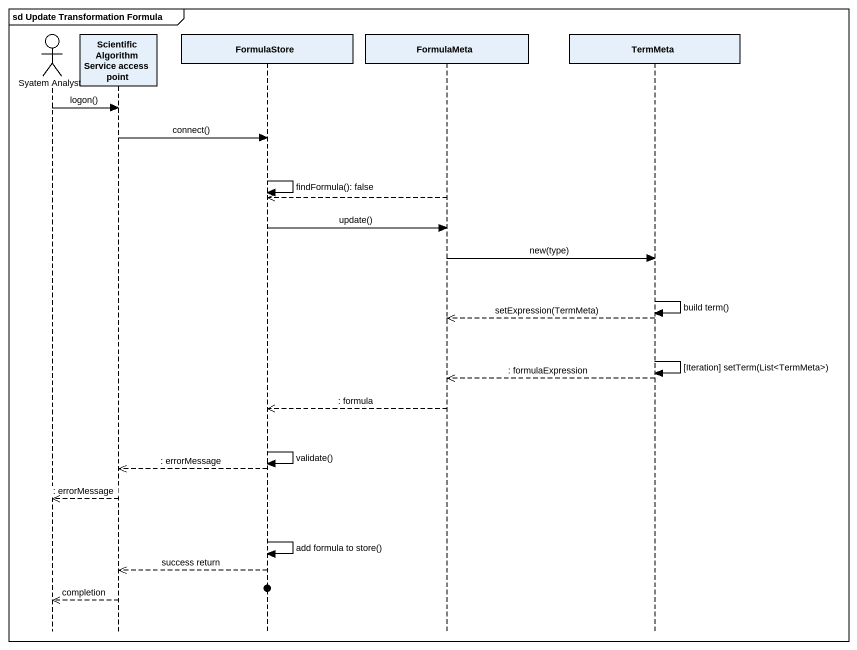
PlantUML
@startuml
mainframe sd Update Transformation Formula
hide footbox
actor "Syatem Analyst" as Syatem_Analyst
participant "Scientific Algorithm Service access point" as Scientific_Algorithm
participant FormulaStore
participant FormulaMeta
participant TermMeta

Syatem_Analyst -> Scientific_Algorithm : logon()
Scientific_Algorithm -> FormulaStore : connect()
FormulaStore -> FormulaStore : findFormula(): false
FormulaMeta -->> FormulaStore
FormulaStore -> FormulaMeta : update()
FormulaMeta -> TermMeta : new(type)
TermMeta -> TermMeta : build term()
TermMeta -->> FormulaMeta : setExpression(TermMeta)
TermMeta -> TermMeta : [Iteration] setTerm(List<TermMeta>)
TermMeta -->> FormulaMeta : : formulaExpression
FormulaMeta -->> FormulaStore : : formula
FormulaStore -> FormulaStore : validate()
FormulaStore -->> Scientific_Algorithm : : errorMessage
Scientific_Algorithm -->> Syatem_Analyst : : errorMessage
FormulaStore -> FormulaStore : add formula to store()
FormulaStore -->> Scientific_Algorithm : success return
Scientific_Algorithm -->> Syatem_Analyst : completion
@enduml
